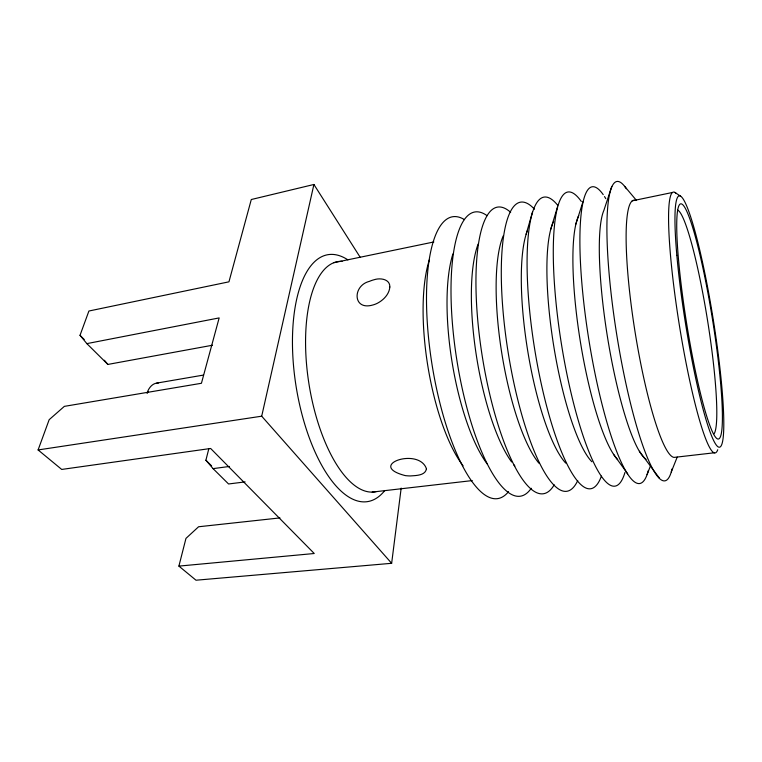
<?xml version="1.0" encoding="UTF-8"?>
<svg xmlns="http://www.w3.org/2000/svg" width="762" height="762" viewBox="0 0 762 762"><rect width="100%" height="100%" fill="white"/><g stroke="black" fill="none" stroke-linecap="round" stroke-linejoin="round"><path stroke-width="1.14" d="M279.968 517.912L198.587 526.761L185.966 538.391L178.899 566.109L196.005 580.215L391.649 563.299L401.174 488.09M391.649 563.299L261.699 416.195L313.915 184.48L251.289 199.52L228.952 281.826L88.906 311.02L80.02 335.318L86.858 343.624L107.871 364.436L212.474 345.234M245.107 481.908L228.562 483.975L213.065 468.63L205.902 460.219L208.798 448.837M526.123 234.286L532.467 212.16M550.755 229.286L557.527 206.873M575.843 224.19L583.044 201.492M611.791 186.442L603.856 210.464A129.102 22.165 80.9 0 0 608.457 342.948A129.102 22.165 80.9 0 0 646.157 459.334M178.899 566.109L314.249 553.507L210.645 448.475L61.722 469.44L38.1 449.942L49.168 419.691L64.351 406.365L201.435 383.276L219.161 317.916L86.858 343.624M147.066 393.068L148.066 390.496A25.384 14.907 80.9 0 1 158.41 383.038M647.062 474.593L650.529 465.753M671.274 471.935L677.208 457.095M333.775 262.709L433.854 241.964M632.203 200.835L672.179 192.538M156.677 383.115L203.502 375.075M38.1 449.942L261.699 416.195M213.065 468.63L229.524 466.449M372.18 492.09L472.269 480.584M714.508 452.761L674.075 457.4A130.245 19.498 80.9 0 1 633.622 322.631A130.245 19.498 80.9 0 1 635.613 200.52M674.846 192.386L680.618 196.225M80.02 335.318L84.201 339.471M205.902 460.219L211.607 465.877M624.64 186.338L636.537 200.492M104.404 360.255L107.871 364.436M639.404 451.266L659.492 478.25M613.591 454.323L627.678 473.821M313.915 184.48L360.293 257.461M717.737 449.732A132.074 15.135 80.9 0 1 679.609 326.774A132.074 15.135 80.9 0 1 676.065 193.424M672.084 468.887A151.6 24.422 80.9 0 1 617.125 337.061A151.6 24.422 80.9 0 1 626.345 188.747M648.348 470.449A150.257 27.499 80.9 0 1 589.15 341.538A150.257 27.499 80.9 0 1 603.228 194.662M604.504 196.567A150.257 27.499 80.9 0 1 605.78 198.644M677.723 210.112A113.862 13.021 80.9 0 1 707.241 318.516A113.862 13.021 80.9 0 1 714.099 433.759M617.658 459.562A127.978 24.746 80.9 0 1 580.072 339.89A127.978 24.746 80.9 0 1 578.749 215.636M624.935 472.507A148.952 30.461 80.9 0 1 561.404 343.872A148.952 30.461 80.9 0 1 581.301 201.454M591.912 461.782A126.873 27.232 80.9 0 1 553.441 344.176A126.873 27.232 80.9 0 1 553.631 221.561M601.409 476.107A147.666 33.318 80.9 0 1 534.543 348.329A147.666 33.318 80.9 0 1 557.755 205.33M384.791 490.528A125.044 52.416 80.9 0 1 296.056 386.163A125.044 52.416 80.9 0 1 347.901 259.871M565.709 463.086A125.778 29.623 80.9 0 1 527.771 351.206A125.778 29.623 80.9 0 1 527.418 230.61M376.371 491.557A116.615 48.035 80.9 0 1 308.524 381.086A116.615 48.035 80.9 0 1 342.081 261.337M463.096 465.801A121.615 38.395 80.9 0 1 429.425 259.718M577.729 480.555A146.399 36.071 80.9 0 1 508.006 351.482A146.399 36.071 80.9 0 1 534.476 209.217M508.53 491.642A142.723 43.767 80.9 0 1 432.13 365.179A142.723 43.767 80.9 0 1 464.401 219.608M538.896 463.163A124.711 31.937 80.9 0 1 501.529 351.568A124.711 31.937 80.9 0 1 503.206 235.906M531.247 488.271A143.932 41.291 80.9 0 1 457.019 361.178A143.932 41.291 80.9 0 1 487.042 215.656M554.203 484.803A145.151 38.729 80.9 0 1 482.203 355.93A145.151 38.729 80.9 0 1 510.664 212.341M514.883 466.011A123.663 34.166 80.9 0 1 513.588 464.487M511.626 461.953A123.663 34.166 80.9 0 1 476.155 354.254A123.663 34.166 80.9 0 1 478.155 244.03M487.185 463.906A122.625 36.319 80.9 0 1 452.104 362.302A122.625 36.319 80.9 0 1 452.914 253.946M147.228 393.002A21.355 12.602 80.9 0 1 148.228 391.449M426.444 468.754C425.377 475.688 415.785 475.517 410.347 475.936A18.64 8.03 3.9 0 1 405.317 475.612C365.674 465.363 418.767 446.665 426.444 468.754M389.839 286.998C389.258 294.132 383.677 299.895 377.619 303.133A19.66 14.583 -38.6 0 1 372.913 304.971C352.587 310.963 352.358 285.588 369.37 281.378A19.745 11.43 -28.3 0 1 374.085 279.749C379.952 277.701 390.144 278.921 389.839 286.998M676.846 255.337A127.302 14.011 80.9 0 0 718.937 447.189A127.302 14.011 80.9 0 0 702.478 262.109A127.302 14.011 80.9 0 0 676.846 255.337M678.447 258.88A119.053 13.087 80.9 0 0 717.766 438.988A119.053 13.087 80.9 0 0 702.631 266.671A119.053 13.087 80.9 0 0 678.447 258.88"/></g></svg>
